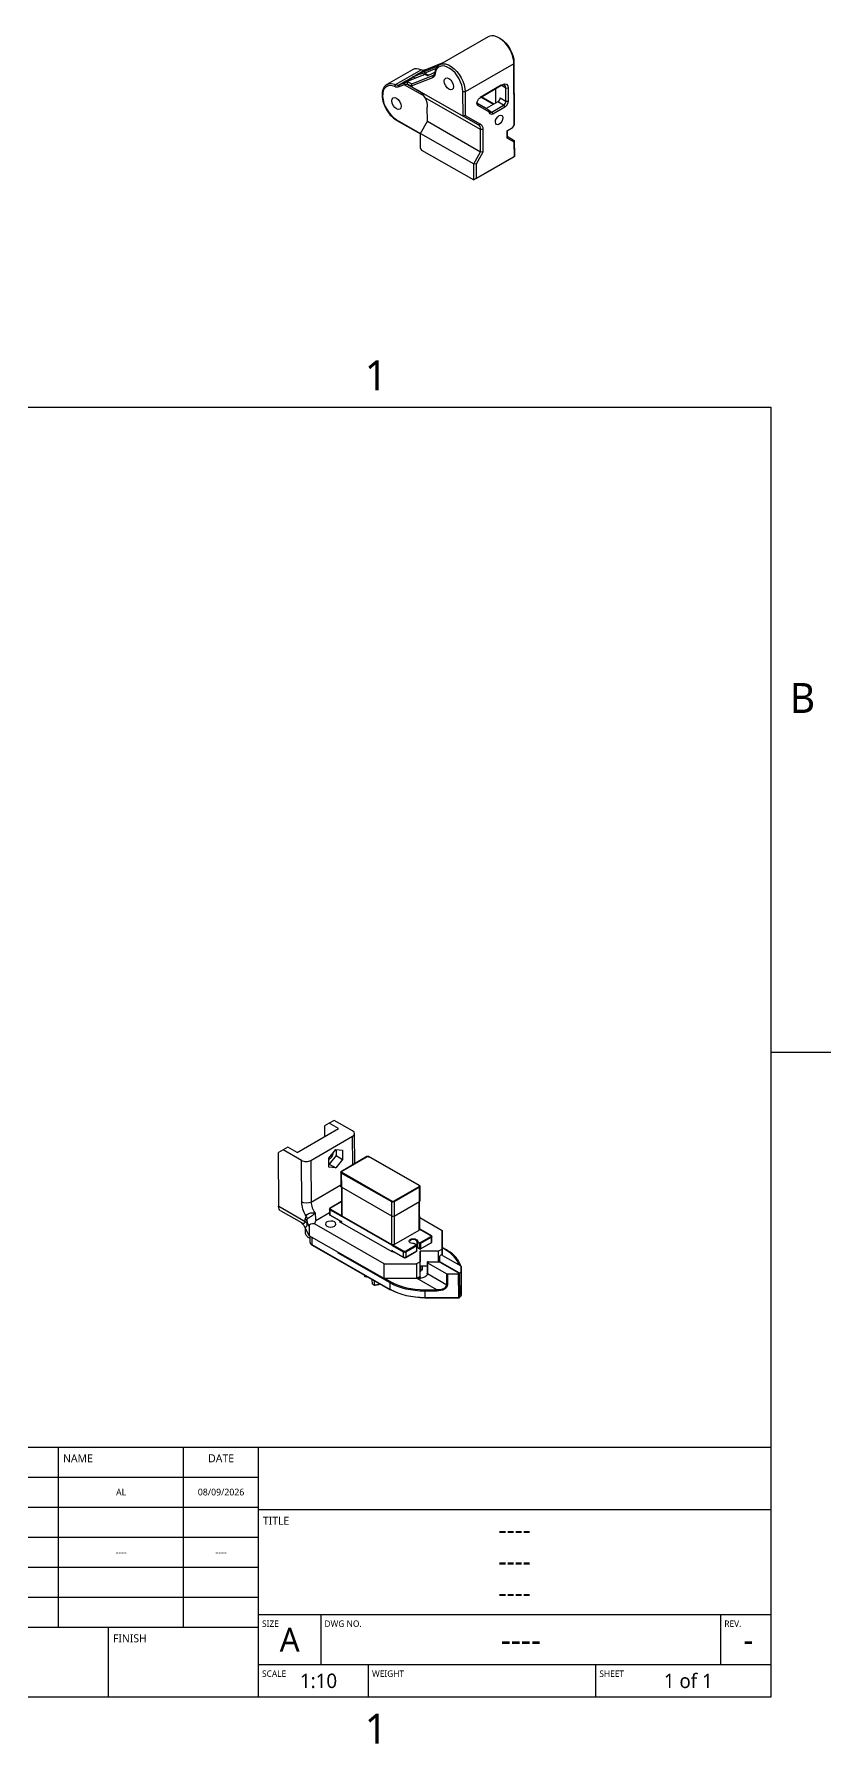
# Model space of a CAD drawing. Extents: x 0.3 to 19.3, y 0 to 10.9.
# Drawn here: x 14.52 to 19.3, y 0.1 to 10.36 of the extents above; entities that cross this region are included whole.
import ezdxf

# ---------------------------------------------------------------- set-up
doc = ezdxf.new("R2010")
doc.units = 0
doc.header["$LTSCALE"] = 0.5
doc.header["$MEASUREMENT"] = 0
for name, color, linetype in [('BORDER_FRAME', 7, 'CONTINUOUS'), ('BORDER_ZONES', 7, 'CONTINUOUS'), ('TANGENT_LINES', 7, 'CONTINUOUS'), ('TITLE_BLOCK', 7, 'CONTINUOUS'), ('VISIBLE', 7, 'CONTINUOUS')]:
    doc.layers.add(name, color=color, linetype=linetype)
doc.styles.add('ONSHAPE-STANDARD', font='NotoSans-Regular.ttf')
doc.styles.add('ONSHAPE-STANDARD-FIELDS', font='')
doc.styles.get('ONSHAPE-STANDARD-FIELDS').set_extended_font_data('Noto Sans')

msp = doc.modelspace()

# ---------------------------------------------------------------- linework, layer by layer
at = {"layer": 'BORDER_FRAME'}
for p, q in [((8.698, 8.12), (18.938, 8.12)), ((18.938, 8.12), (18.938, 0.38)), ((18.938, 0.38), (8.698, 0.38))]:
    msp.add_line(p, q, dxfattribs=at)
at = {"layer": 'BORDER_ZONES'}
msp.add_line((18.938, 4.25), (19.299, 4.25), dxfattribs=at)
at = {"layer": 'TANGENT_LINES'}
for p, q in [((16.863, 10.136), (16.941, 10.168)), ((17.396, 10.18), (17.104, 10.011)), ((17.396, 10.18), (17.396, 10.188)), ((16.686, 10.055), (16.84, 10.143)), ((16.738, 10.054), (16.706, 10.041)), ((16.734, 10.068), (16.708, 10.053)), ((16.708, 10.053), (16.74, 10.066)), ((16.859, 9.985), (16.738, 10.054)), ((16.745, 10.076), (16.787, 10.1)), ((16.791, 10.1), (16.749, 10.075)), ((16.749, 10.075), (16.753, 10.073)), ((16.851, 10.112), (16.752, 10.072)), ((16.759, 10.055), (16.828, 10.016)), ((16.76, 10.072), (16.784, 10.059)), ((16.803, 10.093), (16.791, 10.1)), ((16.861, 10.142), (16.807, 10.111)), ((16.93, 10.151), (16.861, 10.124)), ((16.861, 10.124), (16.883, 10.111)), ((16.875, 10.109), (16.863, 10.115)), ((16.91, 10.109), (16.907, 10.096)), ((16.91, 10.109), (16.915, 10.112)), ((16.924, 10.13), (16.924, 10.121)), ((17.32, 10.051), (17.327, 10.055)), ((16.822, 10.019), (17.183, 9.813)), ((17.196, 9.786), (16.864, 9.975)), ((17.104, 10.011), (17.09, 10.011)), ((17.273, 9.936), (17.197, 9.98)), ((17.334, 9.932), (17.3, 9.952)), ((17.314, 9.976), (17.348, 9.956)), ((17.348, 10.034), (17.32, 10.051)), ((17.348, 10.034), (17.362, 10.035)), ((17.348, 9.956), (17.362, 9.956)), ((17.18, 9.929), (17.178, 9.941)), ((17.245, 9.891), (17.243, 9.904)), ((17.247, 9.9), (17.263, 9.89)), ((17.25, 9.884), (17.25, 9.894)), ((17.263, 9.89), (17.27, 9.878)), ((17.334, 9.932), (17.341, 9.92)), ((16.692, 9.844), (16.835, 9.762)), ((17.195, 9.818), (17.183, 9.813)), ((17.21, 9.786), (17.196, 9.786)), ((16.428, 3.574), (16.427, 3.745)), ((16.122, 3.35), (16.121, 3.6)), ((16.177, 3.6), (16.178, 3.35)), ((16.515, 3.622), (16.362, 3.534)), ((16.827, 3.449), (16.524, 3.623)), ((16.359, 3.524), (16.36, 3.439)), ((16.663, 3.351), (16.359, 3.524)), ((16.362, 3.529), (16.666, 3.356)), ((16.178, 3.35), (16.357, 3.453)), ((16.363, 3.437), (16.363, 3.267)), ((16.674, 3.356), (16.827, 3.444)), ((16.83, 3.44), (16.677, 3.351)), ((16.83, 3.354), (16.83, 3.44)), ((15.984, 3.325), (16.143, 3.234)), ((16.288, 3.285), (16.206, 3.238)), ((16.358, 3.265), (16.291, 3.303)), ((16.291, 3.303), (16.291, 3.273)), ((16.359, 3.351), (16.294, 3.313)), ((16.294, 3.308), (16.361, 3.27)), ((16.36, 3.35), (16.359, 3.351)), ((16.663, 3.266), (16.663, 3.351)), ((16.677, 3.351), (16.677, 3.266)), ((16.828, 3.182), (16.827, 3.353)), ((16.143, 3.234), (16.143, 3.251)), ((16.153, 3.241), (16.153, 3.224)), ((16.291, 3.273), (16.361, 3.233)), ((16.361, 3.233), (16.361, 3.226)), ((16.663, 3.091), (16.362, 3.263)), ((16.664, 3.095), (16.663, 3.266)), ((16.677, 3.266), (16.678, 3.095)), ((16.898, 3.148), (16.831, 3.186)), ((16.183, 3.139), (16.183, 3.095)), ((16.183, 3.095), (16.653, 2.826)), ((16.734, 3.05), (16.667, 3.088)), ((16.67, 3.093), (16.736, 3.055)), ((16.745, 3.055), (16.81, 3.093)), ((16.813, 3.088), (16.748, 3.05)), ((16.81, 3.093), (16.795, 3.102)), ((16.813, 3.058), (16.813, 3.088)), ((16.815, 3.11), (16.815, 3.079)), ((16.83, 3.101), (16.815, 3.11)), ((16.815, 3.079), (16.83, 3.07)), ((16.817, 3.114), (16.832, 3.106)), ((16.83, 3.07), (16.83, 3.101)), ((16.832, 3.106), (16.898, 3.144)), ((16.901, 3.139), (16.835, 3.101)), ((16.835, 3.07), (16.901, 3.108)), ((16.835, 3.101), (16.835, 3.07)), ((16.901, 3.108), (16.901, 3.139)), ((16.653, 2.865), (16.341, 3.043)), ((16.664, 3.052), (16.664, 3.059)), ((16.664, 3.059), (16.734, 3.02)), ((16.734, 3.02), (16.734, 3.05)), ((16.748, 3.02), (16.813, 3.058)), ((16.748, 3.05), (16.748, 3.02)), ((16.877, 2.985), (16.877, 2.921)), ((16.955, 2.99), (16.955, 2.989)), ((16.987, 3.063), (16.965, 3.075)), ((16.624, 2.891), (16.657, 2.872)), ((16.934, 2.824), (16.816, 2.891)), ((16.877, 2.921), (16.993, 2.854)), ((16.993, 2.854), (16.993, 2.919)), ((16.997, 2.918), (16.997, 2.853)), ((17.063, 2.927), (17.063, 2.928)), ((17.065, 2.778), (17.064, 2.918)), ((17.08, 2.939), (17.08, 2.9)), ((17.08, 2.933), (17.08, 2.796)), ((16.653, 2.826), (16.653, 2.865)), ((16.861, 2.824), (16.934, 2.824)), ((16.934, 2.816), (16.861, 2.816)), ((16.861, 2.816), (16.862, 2.777)), ((16.862, 2.777), (17.065, 2.778))]:
    msp.add_line(p, q, dxfattribs=at)
msp.add_arc((16.166, 3.252), 0.0226, 141.8604, 184.1163, dxfattribs=at)
for centre, major_axis, ratio, start_param, end_param in [((16.691, 9.941), (0.059, -0.102), 0.57735, 8.768964, 11.786365), ((16.687, 10.046), (0.00386, 0.00905), 0.647116, 0.711646, 2.282442), ((16.681, 10.106), (0.0295, -0.0511), 0.57735, 11.910556, 12.48297), ((16.712, 10.045), (-0.00365, 0.00914), 0.813659, 0.117269, 1.688065), ((16.738, 10.06), (0.00638, -0.00749), 0.95806, 2.083699, 2.901953), ((16.745, 10.058), (-0.00365, 0.00914), 0.813659, 0.117269, 1.688065), ((16.71, 10.038), (-0.0499, -0.0164), 0.15614, 9.567382, 10.35278), ((16.749, 10.067), (0.00492, -0.00852), 0.57735, 2.361587, 2.926175), ((16.764, 10.063), (0.00467, 0.00867), 0.996598, 0.970756, 3.114805), ((16.791, 10.091), (0.00492, -0.00852), 0.57735, 2.361587, 2.926175), ((16.833, 10.108), (-0.0499, -0.0164), 0.15614, 10.35278, 11.452547), ((16.831, 10.1), (0.0324, 0.0154), 0.071627, 0.052485, 0.837883), ((16.519, 3.62), (-0.00591, -0.00003), 0.574229, 10.207494, 11.778291), ((16.366, 3.532), (-0.00591, -0.00003), 0.574229, 11.778291, 13.349087), ((16.823, 3.447), (-0.00591, -0.00003), 0.574229, 2.353513, 3.924309), ((16.234, 3.318), (0.0394, -0.0682), 0.57735, 10.215569, 11.170885), ((16.206, 3.302), (-0.0053, 0.0878), 0.059805, 8.059158, 8.674638), ((16.298, 3.31), (-0.00591, -0.00003), 0.574229, 11.778291, 13.349087), ((16.359, 3.347), (0.00195, 0.00342), 0.580455, 0.44693, 0.782687), ((16.67, 3.358), (-0.00591, -0.00003), 0.574229, 0.782716, 2.353513), ((16.064, 3.327), (-0.075, 0.103), 0.232329, 2.662611, 3.454035), ((16.298, 3.277), (-0.00984, -0.00005), 0.574229, 0, 0.782716), ((16.211, 3.111), (-0.0394, -0.0002), 0.574229, 0.027239, 0.782716), ((16.795, 3.098), (0.00029, -0.00393), 0.09788, 2.526543, 3.141593), ((16.81, 3.09), (-0.00394, -0.00002), 0.574229, 2.353513, 3.141593), ((16.817, 3.111), (0.00385, -0.00083), 0.812286, 1.746994, 3.141593), ((16.817, 3.111), (-0.00394, -0.00002), 0.574229, 12.566371, 13.349087), ((16.818, 3.081), (-0.00394, -0.00002), 0.574229, 0.494016, 0.782716), ((16.817, 3.111), (0.00195, 0.00342), 0.580455, 0.782687, 2.353484), ((16.818, 3.081), (0.00195, 0.00342), 0.580455, 2.353484, 3.141593), ((16.832, 3.103), (0.00195, 0.00342), 0.580455, 0.782687, 2.353484), ((16.832, 3.103), (-0.00394, -0.00002), 0.574229, 0.782716, 2.353513), ((16.894, 3.146), (-0.00591, -0.00003), 0.574229, 2.353513, 3.924309), ((16.898, 3.11), (0.00197, -0.00341), 0.57735, 0, 0.790791), ((16.894, 3.112), (-0.00984, -0.00005), 0.574229, 2.353513, 3.141593), ((16.737, 3.021), (0.00195, 0.00342), 0.580455, 2.353484, 3.141889), ((16.741, 3.024), (-0.00984, -0.00005), 0.574229, 0.782716, 2.353513), ((16.741, 3.058), (-0.00591, -0.00003), 0.574229, 0.782716, 2.353513), ((16.745, 3.052), (0.00197, -0.00341), 0.57735, 0.790791, 2.361587), ((16.81, 3.059), (-0.00394, -0.00002), 0.574229, 2.353513, 3.141593), ((16.833, 3.072), (0.00195, 0.00342), 0.580455, 2.353484, 3.141593), ((16.833, 3.072), (-0.00394, -0.00002), 0.574229, 0.782716, 2.353513), ((16.833, 3.072), (0.00197, -0.00341), 0.57735, 12.566371, 13.357161), ((16.785, 2.946), (-0.285, -0.001), 0.574229, 9.591229, 10.207494), ((16.657, 2.867), (0.00293, 0.00513), 0.580455, 0.782687, 2.353484), ((16.862, 2.947), (-0.295, -0.001), 0.574229, 0.782716, 1.568115), ((16.861, 2.819), (-0.00002, 0.00591), 0.002195, 0.611663, 2.18246), ((16.933, 2.857), (-0.0598, 0.0032), 0.53731, 1.602249, 3.173045), ((16.934, 2.819), (-0.00002, 0.00591), 0.002195, 0.611663, 2.18246), ((16.997, 2.857), (-0.00591, -0.00003), 0.574229, 0.782716, 1.568115)]:
    msp.add_ellipse(centre, major_axis=major_axis, ratio=ratio, start_param=start_param, end_param=end_param, dxfattribs=at)
at = {"layer": 'TANGENT_LINES', "extrusion": (0, 0, -1)}
for centre, major_axis, ratio, start_param, end_param in [((16.698, 9.945), (-0.064, 0.111), 0.57735, 0.006001, 0.655814), ((16.787, 10.092), (-0.0541, -0.0257), 0.071627, 12.037827, 12.828255), ((16.706, 10.046), (-0.0541, -0.0257), 0.071627, 2.30371, 3.089108), ((16.828, 10.116), (-0.0541, -0.0257), 0.071627, 1.203943, 2.30371), ((16.812, 10.102), (0.00447, -0.00877), 0.053625, 2.255171, 3.073425), ((16.868, 10.128), (0.00365, -0.00914), 0.813659, 1.453528, 3.024324), ((16.867, 10.107), (-0.00467, -0.00867), 0.996598, 2.170837, 3.141593), ((16.907, 10.124), (-0.0324, -0.0154), 0.071627, 11.567978, 12.513886), ((16.88, 10.1), (-0.00467, -0.00867), 0.996598, 2.170837, 2.6153), ((16.674, 10.102), (-0.0344, 0.0597), 0.57735, 9.508178, 10.080592), ((16.699, 9.848), (-0.00488, -0.00855), 0.580455, 0, 0.788109), ((16.515, 3.619), (-0.00197, 0.00341), 0.57735, 0, 0.780006), ((16.524, 3.619), (-0.00195, -0.00342), 0.580455, 2.358905, 3.141593), ((16.366, 3.528), (0.00984, 0.00005), 0.574229, 2.358876, 3.135326), ((16.362, 3.526), (-0.00195, -0.00342), 0.580455, 0.788109, 2.358905), ((16.362, 3.531), (-0.00197, 0.00341), 0.57735, 0.00007, 0.780006), ((16.827, 3.446), (-0.00195, -0.00342), 0.580455, 2.358905, 3.141883), ((16.827, 3.441), (-0.00197, 0.00341), 0.57735, 0.780006, 2.350802), ((16.823, 3.444), (0.00984, 0.00005), 0.574229, 12.560104, 13.35445), ((16.206, 3.302), (-0.059, 0.102), 0.57735, 10.977124, 11.77558), ((16.15, 3.366), (0.0394, 0.0002), 0.574229, 0.78808, 2.358876), ((16.298, 3.307), (0.00984, 0.00005), 0.574229, 2.358876, 3.135326), ((16.294, 3.305), (-0.00195, -0.00342), 0.580455, 0.788109, 2.358905), ((16.294, 3.31), (-0.00197, 0.00341), 0.57735, 0.00007, 0.780006), ((16.359, 3.347), (-0.00197, 0.00341), 0.57735, 0, 0.780006), ((16.666, 3.353), (-0.00195, -0.00342), 0.580455, 0.788109, 2.358905), ((16.67, 3.355), (0.00984, 0.00005), 0.574229, 0.78808, 2.358876), ((16.674, 3.353), (-0.00197, 0.00341), 0.57735, 0.780006, 2.350802), ((16.115, 3.235), (0.0394, 0.0002), 0.574229, 11.783654, 12.307253), ((16.115, 3.218), (0.0394, 0.0002), 0.574229, 11.783654, 12.307253), ((16.102, 3.333), (-0.043, 0.135), 0.201643, 8.852348, 9.495849), ((16.12, 3.25), (0.0287, -0.0269), 0.804228, 11.235121, 11.71706), ((16.168, 3.296), (0.023, -0.123), 0.217045, 0.771239, 1.140568), ((16.294, 3.274), (-0.00195, -0.00342), 0.580455, 0, 0.788109), ((16.365, 3.265), (-0.00195, -0.00342), 0.580455, 0.788109, 1.835307), ((16.187, 3.097), (-0.00293, -0.00513), 0.580455, 0, 0.788109), ((16.665, 3.093), (-0.00195, -0.00342), 0.580455, 0.788109, 1.835307), ((16.792, 3.116), (0.0256, 0.0001), 0.574229, 7.734139, 12.691577), ((16.795, 3.098), (-0.00195, -0.00342), 0.580455, 2.358905, 3.141593), ((16.81, 3.09), (-0.00195, -0.00342), 0.580455, 2.358905, 3.141593), ((16.81, 3.09), (-0.00197, 0.00341), 0.57735, 0.780006, 2.350802), ((16.832, 3.103), (-0.00197, 0.00341), 0.57735, 0.780006, 2.350802), ((16.898, 3.145), (-0.00195, -0.00342), 0.580455, 2.358905, 3.141883), ((16.898, 3.14), (-0.00197, 0.00341), 0.57735, 0.780006, 2.350802), ((16.894, 3.143), (0.00984, 0.00005), 0.574229, 12.560104, 13.35445), ((16.736, 3.052), (-0.00195, -0.00342), 0.580455, 0.788109, 2.358905), ((16.741, 3.054), (0.00984, 0.00005), 0.574229, 0.78808, 2.358876), ((16.745, 3.021), (-0.00197, 0.00341), 0.57735, 2.350802, 3.1418), ((16.81, 3.059), (-0.00197, 0.00341), 0.57735, 2.350802, 3.141593), ((16.987, 3.055), (-0.00488, -0.00855), 0.580455, 2.358905, 3.141802), ((17.07, 2.939), (-0.00984, 0), 0.818692, 2.862791, 3.137769), ((17.07, 2.9), (-0.00984, 0), 0.818692, 2.942717, 3.137769), ((17.08, 2.94), (0.0001, -0.0567), 0.002335, 6.126403, 6.31102), ((16.861, 2.985), (0.295, 0.001), 0.574229, 1.573478, 2.358876), ((16.657, 2.829), (-0.00293, -0.00513), 0.580455, 12.566371, 13.35448), ((16.862, 2.781), (0.00002, -0.00591), 0.002195, 0, 0.959133), ((16.933, 2.853), (-0.064, -0.0001), 0.578905, 9.423437, 10.994233), ((17.065, 2.781), (0.00591, 0.00003), 0.574229, 12.566371, 14.139849), ((17.065, 2.781), (0.00002, -0.00591), 0.002195, 0, 0.959133)]:
    msp.add_ellipse(centre, major_axis=major_axis, ratio=ratio, start_param=start_param, end_param=end_param, dxfattribs=at)
at = {"layer": 'TANGENT_LINES'}
for points, knots in [([(16.749, 10.075), (16.749, 10.075), (16.748, 10.075), (16.744, 10.072), (16.742, 10.07), (16.742, 10.069)], [0, 0, 0, 0, 0.219038, 0.637654, 1, 1, 1, 1]), ([(16.787, 10.1), (16.79, 10.102), (16.795, 10.105), (16.803, 10.109), (16.807, 10.111)], [0, 0, 0, 0, 0.444491, 1, 1, 1, 1]), ([(16.809, 10.107), (16.805, 10.106), (16.798, 10.103), (16.792, 10.1), (16.791, 10.1), (16.791, 10.1)], [0, 0, 0, 0, 0.494617, 0.848784, 1, 1, 1, 1]), ([(16.148, 3.266), (16.15, 3.269), (16.155, 3.275), (16.162, 3.28), (16.165, 3.282), (16.175, 3.286), (16.177, 3.286), (16.192, 3.287), (16.201, 3.284), (16.202, 3.284), (16.202, 3.284)], [0, 0, 0, 0, 0.162687, 0.300933, 0.392895, 0.542564, 0.627655, 0.810152, 0.957814, 1, 1, 1, 1]), ([(16.202, 3.284), (16.202, 3.284), (16.202, 3.284), (16.195, 3.277), (16.185, 3.268), (16.184, 3.267), (16.174, 3.261), (16.174, 3.261), (16.164, 3.255), (16.161, 3.253), (16.157, 3.251), (16.155, 3.25)], [0, 0, 0, 0, 0.021505, 0.162827, 0.341641, 0.416372, 0.573249, 0.628032, 0.783852, 0.875721, 1, 1, 1, 1]), ([(16.155, 3.25), (16.155, 3.249), (16.154, 3.248), (16.153, 3.246), (16.153, 3.242), (16.153, 3.241), (16.153, 3.241)], [0, 0, 0, 0, 0.221468, 0.483292, 0.82355, 1, 1, 1, 1])]:
    msp.add_open_spline(points, degree=3, knots=knots, dxfattribs=at)
for points in [[(16.362, 3.263), (16.361, 3.264), (16.359, 3.264), (16.358, 3.265)], [(16.667, 3.088), (16.665, 3.089), (16.664, 3.091), (16.663, 3.091)]]:
    msp.add_open_spline(points, degree=3, dxfattribs=at)
at = {"layer": 'TITLE_BLOCK'}
for p, q in [((14.063, 1.88), (15.863, 1.88)), ((14.663, 0.8), (14.663, 1.88)), ((15.413, 0.8), (15.413, 1.88)), ((15.863, 0.38), (15.863, 1.88)), ((15.863, 1.88), (18.938, 1.88)), ((14.063, 1.7), (15.863, 1.7)), ((14.063, 1.52), (15.863, 1.52)), ((15.863, 1.505), (18.938, 1.505)), ((14.063, 1.34), (15.863, 1.34)), ((14.063, 1.16), (15.863, 1.16)), ((14.063, 0.98), (15.863, 0.98)), ((15.863, 0.875), (18.938, 0.875)), ((16.238, 0.575), (16.238, 0.875)), ((18.638, 0.575), (18.638, 0.875)), ((14.063, 0.8), (15.863, 0.8)), ((14.963, 0.38), (14.963, 0.8)), ((15.863, 0.575), (18.938, 0.575)), ((16.523, 0.38), (16.523, 0.575)), ((17.888, 0.38), (17.888, 0.575))]:
    msp.add_line(p, q, dxfattribs=at)
at = {"layer": 'VISIBLE'}
for p, q in [((17.242, 10.342), (16.949, 10.174)), ((17.313, 10.332), (17.306, 10.336)), ((16.969, 10.185), (16.861, 10.142)), ((17.396, 10.188), (17.398, 9.817)), ((17.398, 9.812), (17.396, 10.18)), ((16.787, 10.144), (16.634, 10.055)), ((16.742, 10.069), (16.741, 10.068)), ((16.852, 10.112), (16.753, 10.073)), ((16.784, 10.042), (16.759, 10.055)), ((16.907, 10.096), (16.78, 10.046)), ((16.784, 10.059), (16.91, 10.109)), ((16.872, 10.115), (16.87, 10.116)), ((16.88, 10.111), (16.872, 10.115)), ((16.891, 10.114), (16.883, 10.111)), ((17.195, 9.978), (17.327, 10.055)), ((16.784, 10.042), (17.091, 9.866)), ((17.091, 9.866), (17.09, 10.011)), ((17.104, 10.011), (17.104, 9.87)), ((17.32, 10.051), (17.193, 9.977)), ((17.276, 9.938), (17.2, 9.981)), ((17.3, 9.952), (17.23, 9.911)), ((17.286, 10.031), (17.286, 9.944)), ((17.348, 9.956), (17.348, 10.034)), ((17.362, 10.035), (17.362, 9.956)), ((16.877, 9.835), (16.876, 9.92)), ((17.104, 9.87), (17.091, 9.866)), ((17.183, 9.813), (17.091, 9.866)), ((17.104, 9.87), (17.195, 9.818)), ((17.231, 9.912), (17.175, 9.944)), ((17.178, 9.941), (17.243, 9.904)), ((17.245, 9.891), (17.18, 9.929)), ((17.263, 9.89), (17.334, 9.932)), ((17.341, 9.92), (17.27, 9.878)), ((16.694, 9.839), (16.835, 9.759)), ((16.835, 9.762), (16.877, 9.835)), ((16.835, 9.674), (16.835, 9.762)), ((16.835, 9.762), (17.155, 9.58)), ((16.877, 9.835), (17.196, 9.652)), ((17.196, 9.652), (17.196, 9.786)), ((17.21, 9.786), (17.21, 9.649)), ((17.356, 9.777), (17.388, 9.795)), ((17.384, 9.793), (17.356, 9.777)), ((17.356, 9.777), (17.356, 9.745)), ((17.356, 9.777), (17.356, 9.777)), ((17.356, 9.733), (17.356, 9.777)), ((17.356, 9.745), (17.398, 9.72)), ((17.356, 9.745), (17.356, 9.733)), ((17.384, 9.793), (17.388, 9.795)), ((17.388, 9.795), (17.398, 9.812)), ((17.398, 9.817), (17.398, 9.812)), ((16.842, 9.662), (17.155, 9.483)), ((17.155, 9.58), (17.196, 9.652)), ((17.21, 9.649), (17.169, 9.577)), ((17.21, 9.649), (17.196, 9.652)), ((17.398, 9.709), (17.356, 9.733)), ((17.398, 9.72), (17.399, 9.632)), ((17.398, 9.72), (17.398, 9.709)), ((17.399, 9.624), (17.398, 9.709)), ((17.392, 9.62), (17.155, 9.483)), ((17.155, 9.483), (17.155, 9.58)), ((17.169, 9.577), (17.155, 9.58)), ((17.169, 9.491), (17.399, 9.624)), ((17.169, 9.577), (17.169, 9.491)), ((17.399, 9.624), (17.392, 9.62)), ((17.399, 9.632), (17.399, 9.624)), ((17.169, 9.491), (17.155, 9.483)), ((16.287, 3.823), (16.259, 3.807)), ((16.259, 3.807), (16.259, 3.744)), ((16.316, 3.84), (16.287, 3.823)), ((16.343, 3.792), (16.287, 3.823)), ((16.427, 3.777), (16.316, 3.84)), ((16.095, 3.648), (16.343, 3.792)), ((16.177, 3.6), (16.427, 3.745)), ((16.44, 3.58), (16.439, 3.761)), ((16.01, 3.663), (15.982, 3.647)), ((15.984, 3.325), (15.982, 3.647)), ((16.039, 3.68), (16.01, 3.663)), ((16.121, 3.6), (16.01, 3.663)), ((16.095, 3.648), (16.039, 3.68)), ((16.285, 3.614), (16.326, 3.665)), ((16.285, 3.559), (16.285, 3.614)), ((16.328, 3.629), (16.287, 3.578)), ((16.326, 3.665), (16.367, 3.661)), ((16.367, 3.606), (16.326, 3.555)), ((16.328, 3.665), (16.328, 3.629)), ((16.328, 3.629), (16.367, 3.606)), ((16.513, 3.623), (16.36, 3.534)), ((16.367, 3.661), (16.367, 3.606)), ((16.829, 3.449), (16.526, 3.623)), ((16.287, 3.578), (16.285, 3.578)), ((16.326, 3.555), (16.285, 3.559)), ((16.287, 3.578), (16.326, 3.555)), ((16.356, 3.528), (16.357, 3.443)), ((16.36, 3.439), (16.36, 3.271)), ((16.663, 3.266), (16.36, 3.439)), ((16.833, 3.358), (16.833, 3.444)), ((15.996, 3.298), (16.12, 3.227)), ((16.288, 3.307), (16.288, 3.276)), ((16.357, 3.351), (16.292, 3.313)), ((16.677, 3.266), (16.83, 3.354)), ((16.831, 3.186), (16.83, 3.354)), ((16.166, 3.148), (16.143, 3.197)), ((16.144, 3.198), (16.144, 3.204)), ((16.144, 3.16), (16.144, 3.196)), ((16.166, 3.205), (16.166, 3.148)), ((16.617, 2.979), (16.198, 3.219)), ((16.292, 3.271), (16.358, 3.233)), ((16.354, 3.235), (16.349, 3.232)), ((16.669, 3.049), (16.349, 3.232)), ((16.358, 3.233), (16.358, 3.227)), ((16.363, 3.267), (16.664, 3.095)), ((16.678, 3.095), (16.828, 3.182)), ((16.831, 3.257), (16.965, 3.18)), ((16.9, 3.149), (16.833, 3.187)), ((16.965, 3.18), (16.965, 3.092)), ((16.965, 3.068), (16.965, 3.18)), ((16.617, 2.891), (16.166, 3.148)), ((16.171, 3.146), (16.171, 3.111)), ((16.171, 3.11), (16.172, 3.107)), ((16.184, 3.092), (16.654, 2.823)), ((16.812, 3.093), (16.797, 3.102)), ((16.814, 3.111), (16.814, 3.092)), ((16.814, 3.059), (16.814, 3.09)), ((16.835, 3.069), (16.9, 3.106)), ((16.904, 3.112), (16.903, 3.143)), ((16.965, 3.092), (16.965, 3.032)), ((16.992, 3.063), (16.965, 3.078)), ((16.34, 3.049), (16.341, 3.043)), ((16.617, 2.979), (16.812, 2.98)), ((16.617, 2.891), (16.617, 2.979)), ((16.668, 3.056), (16.735, 3.018)), ((16.674, 3.052), (16.669, 3.049)), ((16.747, 3.018), (16.812, 3.056)), ((16.833, 2.992), (16.812, 2.98)), ((16.812, 2.98), (16.812, 2.891)), ((16.816, 3.077), (16.831, 3.069)), ((16.833, 2.967), (16.833, 3.056)), ((16.833, 3.056), (16.833, 2.992)), ((16.944, 3.056), (16.833, 3.056)), ((16.833, 2.903), (16.833, 2.992)), ((16.875, 2.988), (16.875, 2.923)), ((16.877, 2.985), (16.993, 2.919)), ((16.881, 2.991), (16.948, 2.991)), ((16.965, 3.068), (16.944, 3.056)), ((16.944, 2.991), (16.944, 3.056)), ((16.952, 2.994), (16.952, 3.026)), ((16.952, 2.99), (16.952, 2.994)), ((16.952, 2.99), (17.068, 2.924)), ((17.063, 2.928), (16.955, 2.99)), ((16.965, 3.032), (16.965, 3.068)), ((16.968, 3.03), (17.077, 2.968)), ((16.497, 2.913), (16.497, 2.913)), ((16.501, 2.903), (16.501, 2.911)), ((16.547, 2.857), (16.546, 2.885)), ((16.559, 2.85), (16.559, 2.878)), ((16.812, 2.891), (16.617, 2.891)), ((16.833, 2.903), (16.812, 2.891)), ((16.832, 2.891), (16.816, 2.891)), ((16.838, 2.895), (16.829, 2.901)), ((16.831, 2.891), (16.838, 2.895)), ((16.833, 2.967), (16.875, 2.967)), ((16.833, 2.903), (16.833, 2.967)), ((16.837, 2.936), (16.837, 2.967)), ((16.838, 2.895), (16.838, 2.892)), ((16.847, 2.945), (16.847, 2.967)), ((17.064, 2.918), (16.997, 2.918)), ((17.071, 2.781), (17.07, 2.921)), ((17.08, 2.9), (17.08, 2.964)), ((17.08, 2.964), (17.08, 2.933)), ((17.08, 2.939), (17.08, 2.945)), ((17.08, 2.907), (17.08, 2.939)), ((17.08, 2.796), (17.08, 2.907)), ((16.644, 2.828), (16.644, 2.829)), ((16.862, 2.775), (17.065, 2.775))]:
    msp.add_line(p, q, dxfattribs=at)
for centre, radius, start, end in [((16.359, 3.347), 0.00394, 76.7575, 120), ((16.033, 3.136), 0.126, 28.6289, 44.7693), ((16.795, 3.098), 0.00394, 60.2683, 94.2225), ((16.81, 3.09), 0.00394, 0.2669, 60.2683), ((16.817, 3.111), 0.00394, 167.9038, 180.2669), ((16.818, 3.081), 0.00394, 208.5719, 240.2683), ((16.81, 3.059), 0.00394, 300, 0.2669), ((16.833, 3.072), 0.00394, 240.2683, 300), ((17.065, 2.781), 0.00591, 270.1786, 0.2669)]:
    msp.add_arc(centre, radius, start, end, dxfattribs=at)
for centre, major_axis, ratio, start_param, end_param in [((17.306, 10.231), (0.064, -0.111), 0.57735, 0.790791, 3.141593), ((17.006, 10.059), (0.059, -0.102), 0.57735, 0.790791, 3.773653), ((16.756, 10.063), (-0.00365, 0.00914), 0.813659, 12.566371, 12.683639), ((16.79, 10.05), (-0.0106, 0.0051), 0.835996, 11.911157, 13.481953), ((16.851, 10.033), (0.064, -0.111), 0.57735, 2.485778, 3.141593), ((16.883, 10.162), (0.0295, -0.0511), 0.57735, 12.48297, 13.198431), ((17.32, 10.018), (0.0195, 0.0342), 0.580455, 11.778262, 13.349058), ((16.79, 10.05), (-0.0108, 0.0002), 0.884864, 0.44869, 1.021944), ((16.792, 9.968), (-0.0714, 0.041), 0.716974, 10.210722, 10.99612), ((17.3, 9.968), (0.0098, 0.0171), 0.580455, 10.207465, 11.778262), ((17.334, 9.948), (0.0098, 0.0171), 0.580455, 10.207465, 11.778262), ((17.188, 9.958), (0.0098, 0.0171), 0.580455, 2.570764, 3.138882), ((17.23, 9.865), (0.0146, 0.0256), 0.580455, 12.072576, 12.56366), ((17.263, 9.907), (0.0098, 0.0171), 0.580455, 8.930984, 10.207465), ((17.154, 9.762), (0.0293, 0.0513), 0.580455, 11.778262, 12.56366), ((16.842, 9.67), (0.00492, -0.00852), 0.57735, 10.215569, 11.786365), ((16.4, 3.761), (-0.0394, -0.0002), 0.574229, 2.353513, 3.924309), ((16.149, 3.616), (-0.0394, -0.0002), 0.574229, 0.782716, 2.353513), ((16.211, 3.111), (-0.0394, -0.0002), 0.574229, 12.566371, 12.593609), ((16.792, 3.113), (-0.0217, -0.0001), 0.574229, 9.424778, 12.566371), ((16.795, 3.098), (0.00029, -0.00393), 0.09788, 9.424778, 10.380524), ((16.881, 2.988), (-0.00591, -0.00003), 0.574229, 10.992893, 13.349087), ((16.948, 2.988), (-0.00591, -0.00003), 0.574229, 10.207494, 10.992893), ((16.962, 3.026), (-0.00984, -0.00005), 0.574229, 10.207494, 12.563689), ((16.962, 2.994), (-0.00984, -0.00005), 0.574229, 12.563689, 13.349087), ((16.861, 2.99), (-0.289, -0.001), 0.574229, 0.782716, 1.568115), ((16.997, 2.921), (-0.00591, -0.00003), 0.574229, 0.782716, 1.568115), ((17.07, 2.932), (-0.00984, -0.00005), 0.574229, 0.782716, 3.138911), ((17.064, 2.921), (-0.00591, -0.00003), 0.574229, 1.568115, 3.924309), ((17.07, 2.964), (-0.00984, -0.00005), 0.574229, 9.422096, 10.207494)]:
    msp.add_ellipse(centre, major_axis=major_axis, ratio=ratio, start_param=start_param, end_param=end_param, dxfattribs=at)
at = {"layer": 'VISIBLE', "extrusion": (0, 0, -1)}
for centre, major_axis, ratio, start_param, end_param in [((17.313, 10.236), (-0.059, 0.102), 0.57735, 0.785398, 2.350802), ((17.013, 10.063), (-0.064, 0.111), 0.57735, 11.93431, 14.917173), ((16.787, 10.092), (-0.0541, -0.0257), 0.071627, 11.728488, 12.037827), ((16.834, 10.194), (-0.0295, 0.0511), 0.57735, 9.508178, 10.080592), ((16.856, 10.103), (0.00365, -0.00914), 0.813659, 3.024324, 3.141593), ((16.907, 10.124), (-0.0324, -0.0154), 0.071627, 10.50073, 11.567978), ((16.876, 10.157), (-0.0344, 0.0597), 0.57735, 2.509532, 3.224993), ((17.327, 10.014), (-0.0244, -0.0427), 0.580455, 8.642091, 10.212887), ((16.834, 9.944), (0.0193, -0.0717), 0.516033, 10.684028, 11.469426), ((17.195, 9.954), (-0.0146, -0.0256), 0.580455, 0.002711, 2.358905), ((17.341, 9.944), (-0.0146, -0.0256), 0.580455, 10.212887, 11.783683), ((17.223, 9.869), (-0.0195, -0.0342), 0.580455, 9.427489, 9.918572), ((17.27, 9.903), (-0.0146, -0.0256), 0.580455, 11.783683, 13.060165), ((17.161, 9.758), (-0.0342, -0.0598), 0.580455, 9.427489, 10.212887), ((16.287, 3.632), (-0.0156, -0.0273), 0.580455, 10.24301, 11.886978), ((16.367, 3.443), (0.00984, 0.00005), 0.574229, 2.358876, 3.141593), ((16.025, 3.349), (-0.0293, -0.0513), 0.580455, 0, 0.788109), ((16.823, 3.358), (0.00984, 0.00005), 0.574229, 12.566371, 13.35445), ((16.361, 3.267), (-0.00195, -0.00342), 0.580455, 0.788109, 2.358905), ((16.37, 3.271), (0.00984, 0.00005), 0.574229, 3.002377, 3.141593), ((16.67, 3.27), (0.00984, 0.00005), 0.574229, 0.78808, 2.358876), ((16.821, 3.186), (0.00984, 0.00005), 0.574229, 0, 0.78808), ((16.831, 3.183), (-0.00195, -0.00342), 0.580455, 2.393026, 3.141593), ((16.67, 3.09), (-0.00195, -0.00342), 0.580455, 0.788109, 2.358905), ((16.671, 3.099), (0.00984, 0.00005), 0.574229, 0.78808, 1.715375), ((16.672, 2.929), (0.177, 0.001), 0.574229, 2.892139, 2.989986), ((16.833, 2.951), (0.104, 0), 0.574229, 1.734488, 1.766265), ((16.817, 2.923), (-0.0598, 0.0032), 0.53731, 9.393325, 10.721606), ((16.672, 2.973), (0.177, 0.001), 0.574229, 0.378865, 0.432388), ((16.881, 2.923), (0.00591, 0.00003), 0.574229, 2.358876, 3.141593), ((17.08, 2.94), (0.0001, -0.0567), 0.002335, 5.501839, 6.126403), ((17.08, 2.94), (0.0001, -0.0567), 0.002335, 6.31102, 7.072635), ((16.672, 2.929), (0.177, 0.001), 0.574229, 2.263821, 2.361667), ((16.657, 2.829), (-0.00293, -0.00513), 0.580455, 11.783683, 12.566371), ((16.862, 2.942), (0.289, 0.001), 0.574229, 1.573478, 2.358876), ((17.07, 2.796), (0, 0.0137), 0.717912, 1.570225, 3.141022)]:
    msp.add_ellipse(centre, major_axis=major_axis, ratio=ratio, start_param=start_param, end_param=end_param, dxfattribs=at)
at = {"layer": 'VISIBLE'}
for centre, major_axis, ratio in [((17.006, 10.059), (0.0197, -0.0341), 0.57735), ((16.691, 9.941), (0.0197, -0.0341), 0.57735), ((17.307, 9.843), (0.0156, 0.0273), 0.580455)]:
    msp.add_ellipse(centre, major_axis=major_axis, ratio=ratio, dxfattribs=at)
at = {"layer": 'VISIBLE', "extrusion": (0, 0, -1)}
msp.add_ellipse((16.296, 3.218), major_axis=(0.0315, 0.0001), ratio=0.574229, dxfattribs=at)
at = {"layer": 'VISIBLE'}
for points, knots in [([(16.635, 10.056), (16.632, 10.054), (16.626, 10.051), (16.614, 10.037), (16.607, 10.02), (16.604, 9.998), (16.605, 9.974), (16.611, 9.95), (16.62, 9.924), (16.626, 9.913), (16.629, 9.908)], [0, 0, 0, 0, 0.086785, 0.204311, 0.325961, 0.455062, 0.591753, 0.73421, 0.880302, 1, 1, 1, 1]), ([(16.734, 10.068), (16.736, 10.07), (16.738, 10.072), (16.739, 10.072), (16.74, 10.073)], [0, 0, 0, 0, 0.649157, 1, 1, 1, 1]), ([(16.741, 10.068), (16.741, 10.068), (16.739, 10.068), (16.737, 10.067), (16.737, 10.067), (16.737, 10.067)], [0, 0, 0, 0, 0.519087, 0.959944, 1, 1, 1, 1]), ([(16.74, 10.073), (16.741, 10.074), (16.744, 10.075), (16.745, 10.076), (16.745, 10.076)], [0, 0, 0, 0, 0.630628, 1, 1, 1, 1]), ([(16.87, 10.116), (16.87, 10.116), (16.869, 10.116), (16.867, 10.117), (16.865, 10.116), (16.863, 10.116), (16.856, 10.114), (16.853, 10.113), (16.852, 10.112)], [0, 0, 0, 0, 0.092729, 0.233569, 0.367968, 0.525778, 0.802439, 1, 1, 1, 1]), ([(16.883, 10.111), (16.883, 10.111), (16.882, 10.111), (16.879, 10.11), (16.879, 10.11), (16.879, 10.11)], [0, 0, 0, 0, 0.294106, 0.887313, 1, 1, 1, 1]), ([(16.629, 9.908), (16.63, 9.906), (16.634, 9.899), (16.65, 9.876), (16.666, 9.859), (16.687, 9.843), (16.692, 9.84), (16.694, 9.839)], [0, 0, 0, 0, 0.146313, 0.395105, 0.639541, 0.876631, 1, 1, 1, 1]), ([(16.526, 3.623), (16.525, 3.623), (16.523, 3.624), (16.519, 3.624), (16.515, 3.624), (16.514, 3.623), (16.513, 3.623)], [0, 0, 0, 0, 0.250242, 0.522039, 0.794494, 1, 1, 1, 1]), ([(16.36, 3.534), (16.359, 3.534), (16.357, 3.532), (16.357, 3.53), (16.356, 3.529), (16.356, 3.528)], [0, 0, 0, 0, 0.395649, 0.737294, 1, 1, 1, 1]), ([(16.833, 3.444), (16.833, 3.444), (16.833, 3.445), (16.832, 3.447), (16.83, 3.449), (16.829, 3.449), (16.829, 3.449)], [0, 0, 0, 0, 0.181479, 0.474247, 0.765417, 1, 1, 1, 1]), ([(16.292, 3.313), (16.291, 3.312), (16.289, 3.311), (16.288, 3.309), (16.288, 3.308), (16.288, 3.307)], [0, 0, 0, 0, 0.395649, 0.737294, 1, 1, 1, 1]), ([(16.12, 3.227), (16.121, 3.226), (16.122, 3.226), (16.122, 3.225), (16.123, 3.225)], [0, 0, 0, 0, 0.651385, 1, 1, 1, 1]), ([(16.198, 3.219), (16.19, 3.219), (16.178, 3.219), (16.172, 3.216), (16.167, 3.212), (16.166, 3.207), (16.166, 3.205), (16.166, 3.205)], [0, 0, 0, 0, 0.341152, 0.537511, 0.736067, 0.906244, 1, 1, 1, 1]), ([(16.206, 3.238), (16.206, 3.238), (16.206, 3.237), (16.202, 3.228), (16.198, 3.219)], [0, 0, 0, 0, 0.086687, 1, 1, 1, 1]), ([(16.288, 3.277), (16.288, 3.276), (16.288, 3.275), (16.289, 3.273), (16.291, 3.272), (16.292, 3.271), (16.292, 3.271)], [0, 0, 0, 0, 0.188462, 0.478732, 0.767418, 1, 1, 1, 1]), ([(16.361, 3.233), (16.36, 3.233), (16.358, 3.233), (16.358, 3.233), (16.358, 3.233)], [0, 0, 0, 0, 0.782607, 1, 1, 1, 1]), ([(16.363, 3.267), (16.363, 3.267), (16.361, 3.268), (16.361, 3.269), (16.361, 3.27)], [0, 0, 0, 0, 0.522554, 1, 1, 1, 1]), ([(16.833, 3.187), (16.832, 3.187), (16.831, 3.188), (16.831, 3.188), (16.831, 3.188)], [0, 0, 0, 0, 0.729083, 1, 1, 1, 1]), ([(16.144, 3.16), (16.145, 3.159), (16.146, 3.154), (16.158, 3.139), (16.167, 3.136), (16.17, 3.134), (16.171, 3.134)], [0, 0, 0, 0, 0.2185, 0.57321, 0.832939, 1, 1, 1, 1]), ([(16.172, 3.107), (16.172, 3.105), (16.173, 3.102), (16.179, 3.095), (16.182, 3.093), (16.184, 3.092)], [0, 0, 0, 0, 0.270297, 0.672278, 1, 1, 1, 1]), ([(16.67, 3.093), (16.669, 3.093), (16.666, 3.094), (16.665, 3.095), (16.664, 3.095)], [0, 0, 0, 0, 0.512494, 1, 1, 1, 1]), ([(16.903, 3.143), (16.903, 3.143), (16.903, 3.144), (16.903, 3.146), (16.901, 3.148), (16.9, 3.148), (16.9, 3.149)], [0, 0, 0, 0, 0.181479, 0.474247, 0.765417, 1, 1, 1, 1]), ([(16.9, 3.106), (16.901, 3.107), (16.903, 3.108), (16.903, 3.11), (16.903, 3.11)], [0, 0, 0, 0, 0.572017, 1, 1, 1, 1]), ([(16.903, 3.11), (16.903, 3.11), (16.904, 3.111), (16.904, 3.112), (16.904, 3.112)], [0, 0, 0, 0, 0.402876, 1, 1, 1, 1]), ([(16.341, 3.043), (16.341, 3.044), (16.341, 3.045), (16.342, 3.046), (16.342, 3.047), (16.343, 3.047)], [0, 0, 0, 0, 0.321402, 0.656065, 1, 1, 1, 1]), ([(16.668, 3.056), (16.668, 3.056), (16.668, 3.056), (16.666, 3.058), (16.664, 3.059)], [0, 0, 0, 0, 0.252608, 1, 1, 1, 1]), ([(16.735, 3.018), (16.736, 3.017), (16.737, 3.017), (16.741, 3.016), (16.745, 3.017), (16.746, 3.018), (16.747, 3.018)], [0, 0, 0, 0, 0.250242, 0.522039, 0.794494, 1, 1, 1, 1]), ([(17.057, 3.006), (17.053, 3.012), (17.044, 3.024), (17.021, 3.045), (17.001, 3.057), (16.992, 3.063)], [0, 0, 0, 0, 0.290095, 0.635243, 1, 1, 1, 1]), ([(17.076, 2.97), (17.075, 2.972), (17.073, 2.977), (17.061, 3.001), (17.058, 3.005), (17.057, 3.006)], [0, 0, 0, 0, 0.268402, 0.755676, 1, 1, 1, 1]), ([(16.521, 2.899), (16.52, 2.899), (16.518, 2.9), (16.514, 2.9), (16.51, 2.901), (16.505, 2.902), (16.502, 2.903), (16.501, 2.903)], [0.6586918, 0.6586918, 0.6586918, 0.6586918, 0.7069403, 0.7762245, 0.8482269, 0.9228483, 0.9909511, 0.9909511, 0.9909511, 0.9909511]), ([(16.837, 2.939), (16.838, 2.94), (16.84, 2.941), (16.844, 2.943), (16.846, 2.945), (16.847, 2.945)], [0.7770183, 0.7770183, 0.7770183, 0.7770183, 0.8482269, 0.9228483, 0.9909511, 0.9909511, 0.9909511, 0.9909511]), ([(16.593, 2.859), (16.593, 2.859), (16.591, 2.858), (16.589, 2.857), (16.587, 2.856), (16.584, 2.855), (16.581, 2.854), (16.577, 2.853), (16.573, 2.853), (16.569, 2.852), (16.564, 2.851), (16.561, 2.85), (16.559, 2.85)], [0.3564817, 0.3564817, 0.3564817, 0.3564817, 0.4057838, 0.4594512, 0.5165844, 0.5769851, 0.6404851, 0.7069403, 0.7762245, 0.8482269, 0.9228483, 0.9909511, 0.9909511, 0.9909511, 0.9909511])]:
    msp.add_open_spline(points, degree=3, knots=knots, dxfattribs=at)

# ---------------------------------------------------------------- texts
at = {"layer": 'BORDER_ZONES', "char_height": 0.18, "attachment_point": 5, "style": 'ONSHAPE-STANDARD'}
for s, insert in [('1', (16.568, 8.31)), ('B', (19.128, 6.375)), ('1', (16.568, 0.19))]:
    msp.add_mtext(s, dxfattribs=dict(at, insert=insert))
at = {"layer": 'TITLE_BLOCK'}
for s, insert, char_height, width, attachment_point, style in [('NAME', (14.689, 1.837), 0.048, 0.735, 1, 'ONSHAPE-STANDARD'), ('DATE', (15.638, 1.837), 0.048, 0.441, 2, 'ONSHAPE-STANDARD'), ('AL', (15.038, 1.61), 0.0403, 0.75, 5, 'ONSHAPE-STANDARD-FIELDS'), ('08/09/2026', (15.638, 1.61), 0.0403, 0.45, 5, 'ONSHAPE-STANDARD-FIELDS'), ('TITLE', (15.889, 1.462), 0.048, 0.3675, 1, 'ONSHAPE-STANDARD'), ('----', (17.4, 1.385), 0.1152, 2.775, 5, 'ONSHAPE-STANDARD-FIELDS'), ('----', (15.038, 1.25), 0.0403, 0.75, 5, 'ONSHAPE-STANDARD-FIELDS'), ('----', (15.638, 1.25), 0.0403, 0.45, 5, 'ONSHAPE-STANDARD-FIELDS'), ('----', (17.4, 1.196), 0.1152, 2.775, 5, 'ONSHAPE-STANDARD-FIELDS'), ('----', (17.4, 1.007), 0.1152, 2.775, 5, 'ONSHAPE-STANDARD-FIELDS'), ('SIZE', (15.884, 0.84), 0.0384, 0.3675, 1, 'ONSHAPE-STANDARD'), ('DWG NO.', (16.259, 0.84), 0.0384, 2.352, 1, 'ONSHAPE-STANDARD'), ('REV.', (18.659, 0.84), 0.0384, 0.294, 1, 'ONSHAPE-STANDARD'), ('FINISH', (14.989, 0.757), 0.048, 0.882, 1, 'ONSHAPE-STANDARD'), ('A', (16.05, 0.725), 0.144, 0.375, 5, 'ONSHAPE-STANDARD-FIELDS'), ('----', (17.438, 0.725), 0.144, 2.4, 5, 'ONSHAPE-STANDARD-FIELDS'), ('-', (18.803, 0.725), 0.144, 0.27, 5, 'ONSHAPE-STANDARD-FIELDS'), ('SCALE', (15.884, 0.54), 0.0384, 0.6468, 1, 'ONSHAPE-STANDARD'), ('1:10', (16.223, 0.477), 0.0864, 0.6, 5, 'ONSHAPE-STANDARD-FIELDS'), ('WEIGHT', (16.544, 0.54), 0.0384, 1.3377, 1, 'ONSHAPE-STANDARD'), ('SHEET', (17.909, 0.54), 0.0384, 1.029, 1, 'ONSHAPE-STANDARD'), ('1 of 1', (18.443, 0.477), 0.0864, 0.99, 5, 'ONSHAPE-STANDARD-FIELDS')]:
    msp.add_mtext(s, dxfattribs=dict(at, insert=insert, char_height=char_height, width=width, attachment_point=attachment_point, style=style))

doc.saveas('drawing.dxf')
